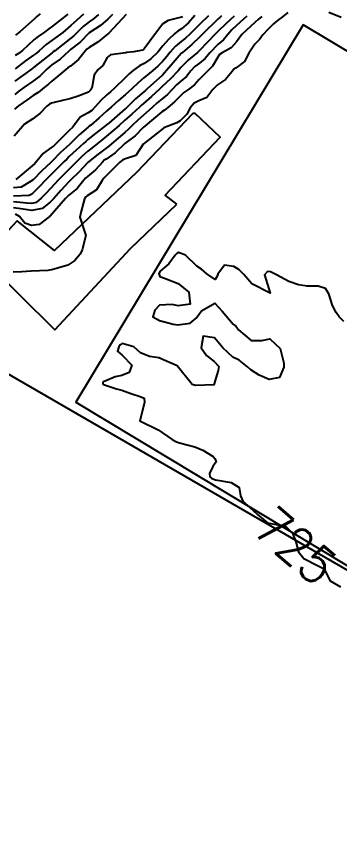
# Model space of a CAD drawing. Header units: metres. Extents: x 307586 to 320046, y 7427249 to 7434250.
# Drawn here: x 313325.1 to 313360.1, y 7432698.6 to 7432788.2 of the extents above; entities that cross this region are included whole.
import ezdxf
from ezdxf.enums import TextEntityAlignment as Align

# ---------------------------------------------------------------- set-up
doc = ezdxf.new("R2010")
doc.units = ezdxf.units.M
doc.header["$MEASUREMENT"] = 0
for name, color, linetype in [('Area Verde e Lazer', 45, 'Continuous'), ('Cotas', 45, 'Continuous'), ('Curvas de Nivel 1m', 11, 'Continuous'), ('Curvas de Nivel 5m', 15, 'Continuous'), ('Edificações', 30, 'Continuous')]:
    doc.layers.add(name, color=color, linetype=linetype)
doc.styles.add('Style-STANDARD', font='STANDARD.shx')

msp = doc.modelspace()

# ---------------------------------------------------------------- linework, layer by layer
at = {"layer": 'Area Verde e Lazer'}
msp.add_lwpolyline([(313356.188, 7432787.294), (313331.531, 7432746.391), (313407.119, 7432700.915), (313432.374, 7432741.818)], close=True, dxfattribs=at)
msp.add_lwpolyline([(313356.188, 7432787.294), (313331.531, 7432746.391), (313407.119, 7432700.915), (313432.374, 7432741.818)], close=True, dxfattribs=at)
at = {"layer": 'Curvas de Nivel 1m', "flags": 128}
for points, elevation in [([(313354.528, 7432788.657), (313353.976, 7432788.19), (313353.416, 7432787.769), (313352.985, 7432787.398), (313352.371, 7432786.814), (313351.837, 7432786.211), (313351.47, 7432785.712), (313350.963, 7432785.193), (313350.322, 7432784.229), (313349.829, 7432783.347), (313348.929, 7432782.658), (313348.688, 7432782.491), (313348.495, 7432782.254), (313347.781, 7432781.394), (313346.908, 7432780.795), (313346.403, 7432780.277), (313345.741, 7432779.436), (313344.884, 7432779.047), (313344.387, 7432778.798), (313343.95, 7432778.309), (313343.575, 7432777.604), (313342.858, 7432776.876), (313342.496, 7432776.685), (313341.556, 7432776.333), (313341.062, 7432776.127), (313340.849, 7432775.968), (313338.833, 7432774.37), (313338.048, 7432773.144), (313336.808, 7432772.723), (313336.582, 7432772.617), (313336.316, 7432772.397), (313334.788, 7432770.903), (313334.546, 7432770.662), (313334.371, 7432770.424), (313333.778, 7432769.42), (313332.757, 7432768.744), (313332.584, 7432768.613), (313332.476, 7432768.443), (313332.103, 7432767.082), (313331.956, 7432766.448), (313332.579, 7432764.577), (313332.609, 7432764.441), (313332.228, 7432762.906), (313332.004, 7432762.447), (313331.397, 7432761.731), (313330.671, 7432761.24), (313328.912, 7432760.733), (313328.665, 7432760.68), (313328.497, 7432760.659), (313326.664, 7432760.577), (313325.674, 7432760.525), (313324.724, 7432760.477)], 726), ([(313336.993, 7432788.41), (313336.562, 7432787.97), (313335.101, 7432786.418), (313334.972, 7432786.294), (313333.933, 7432785.461), (313332.957, 7432784.832), (313332.731, 7432784.666), (313332.53, 7432784.444), (313331.829, 7432783.562), (313330.929, 7432782.841), (313330.705, 7432782.685), (313330.421, 7432782.468), (313328.91, 7432781.18), (313328.541, 7432780.86), (313328.103, 7432780.498), (313327.419, 7432779.981), (313326.89, 7432779.633), (313326.222, 7432779.181), (313325.315, 7432778.533), (313324.869, 7432778.16)], 734), ([(313333.992, 7432788.43), (313333.451, 7432787.972), (313332.985, 7432787.634), (313332.314, 7432787.112), (313331.64, 7432786.453), (313331.303, 7432786.123), (313330.967, 7432785.842), (313329.226, 7432784.486), (313329.075, 7432784.364), (313328.95, 7432784.266), (313327.95, 7432783.488), (313326.925, 7432782.665), (313326.838, 7432782.598), (313326.718, 7432782.513), (313324.909, 7432781.19)], 736), ([(313332.366, 7432788.446), (313331.629, 7432787.811), (313330.981, 7432787.222), (313330.116, 7432786.473), (313328.964, 7432785.636), (313328.295, 7432785.162), (313327.556, 7432784.504), (313327.239, 7432784.217), (313326.945, 7432783.999), (313326.073, 7432783.386), (313324.923, 7432782.54)], 737), ([(313330.659, 7432788.465), (313328.98, 7432787.174), (313328.609, 7432786.861), (313328.114, 7432786.499), (313327.424, 7432786.05), (313326.965, 7432785.675), (313325.722, 7432784.528), (313325.285, 7432784.198), (313324.945, 7432783.987)], 738), ([(313327.636, 7432788.504), (313327.298, 7432788.199), (313326.987, 7432787.919), (313325.438, 7432786.533), (313324.969, 7432786.179)], 739), ([(313360.336, 7432788.11), (313359.001, 7432788.658)], 726), ([(313350.086, 7432788.234), (313348.983, 7432787.233), (313348.474, 7432786.759), (313348.035, 7432786.259), (313347.54, 7432785.692), (313346.962, 7432785.223), (313346.064, 7432784.283), (313345.571, 7432783.663), (313344.936, 7432783.164), (313344.439, 7432782.796), (313344.012, 7432782.309), (313343.522, 7432781.708), (313342.912, 7432781.19), (313342.447, 7432780.786), (313342.019, 7432780.329), (313341.471, 7432779.758), (313340.887, 7432779.28), (313340.371, 7432778.857), (313339.813, 7432778.356), (313338.864, 7432777.512), (313338.264, 7432776.97), (313337.652, 7432776.382), (313337.246, 7432775.989), (313336.845, 7432775.645), (313335.398, 7432774.412), (313335.096, 7432774.149), (313334.826, 7432773.946), (313333.955, 7432773.29), (313332.902, 7432772.439), (313332.851, 7432772.391), (313332.802, 7432772.344), (313331.871, 7432771.371), (313330.945, 7432770.458), (313330.862, 7432770.379), (313330.78, 7432770.294), (313329.897, 7432769.342), (313329.129, 7432768.484), (313328.749, 7432768.063), (313327.863, 7432767.378), (313326.739, 7432767.161), (313325.553, 7432767.34), (313324.742, 7432767.45)], 728), ([(313348.699, 7432788.253), (313347.817, 7432787.429), (313346.976, 7432786.627), (313346.621, 7432786.275), (313344.955, 7432784.508), (313344.849, 7432784.406), (313344.724, 7432784.302), (313343.755, 7432783.497), (313342.928, 7432782.677), (313342.762, 7432782.485), (313342.62, 7432782.323), (313341.791, 7432781.454), (313340.906, 7432780.61), (313340.61, 7432780.344), (313339.724, 7432779.523), (313338.879, 7432778.785), (313338.659, 7432778.589), (313338.423, 7432778.374), (313337.62, 7432777.628), (313336.859, 7432776.954), (313336.225, 7432776.399), (313334.841, 7432775.22), (313334.403, 7432774.859), (313333.862, 7432774.43), (313333.289, 7432773.973), (313332.82, 7432773.595), (313332.206, 7432773.052), (313331.595, 7432772.452), (313331.203, 7432772.052), (313330.795, 7432771.646), (313329.627, 7432770.477), (313329.218, 7432770.042), (313328.769, 7432769.553), (313328.252, 7432769.003), (313327.775, 7432768.5), (313327.213, 7432768.041), (313326.747, 7432767.935), (313326.209, 7432767.98), (313324.748, 7432768.092)], 729), ([(313345.932, 7432788.286), (313344.984, 7432787.374), (313344.441, 7432786.843), (313343.902, 7432786.311), (313343.428, 7432785.856), (313342.965, 7432785.492), (313342.322, 7432784.964), (313341.773, 7432784.332), (313341.41, 7432783.872), (313340.938, 7432783.331), (313340.44, 7432782.837), (313339.894, 7432782.355), (313338.915, 7432781.544), (313338.276, 7432781.01), (313337.626, 7432780.383), (313337.255, 7432780.029), (313336.893, 7432779.722), (313336.169, 7432779.115), (313335.395, 7432778.412), (313334.868, 7432777.937), (313334.058, 7432777.231), (313333.154, 7432776.437), (313332.988, 7432776.302), (313332.85, 7432776.193), (313331.903, 7432775.389), (313330.965, 7432774.459), (313330.899, 7432774.393), (313330.831, 7432774.332), (313329.848, 7432773.444), (313328.931, 7432772.488), (313328.802, 7432772.366), (313327.817, 7432771.475), (313326.879, 7432770.509), (313326.834, 7432770.458), (313326.781, 7432770.412), (313325.583, 7432769.715), (313324.769, 7432769.63)], 731), ([(313343.099, 7432788.212), (313342.991, 7432788.15), (313341.535, 7432787.787), (313340.984, 7432787.419), (313340.159, 7432786.352), (313338.956, 7432784.718), (313338.777, 7432784.55), (313337.811, 7432784.381), (313337.052, 7432784.288), (313336.951, 7432784.278), (313335.297, 7432784.065), (313334.943, 7432783.757), (313334.45, 7432782.905), (313333.929, 7432782.43), (313333.506, 7432781.845), (313333.256, 7432780.436), (313333.129, 7432780.208), (313332.896, 7432780.001), (313331.789, 7432779.552), (313330.885, 7432779.297), (313330.216, 7432779.137), (313328.878, 7432778.803), (313328.662, 7432778.706), (313328.371, 7432778.495), (313327.656, 7432777.711), (313326.859, 7432777.126), (313325.946, 7432776.524), (313324.84, 7432775.223)], 733), ([(313351.713, 7432788.213), (313351.323, 7432787.884), (313350.986, 7432787.578), (313349.555, 7432786.241), (313348.965, 7432785.45), (313348.401, 7432784.813), (313347.429, 7432784.265), (313347.121, 7432784.098), (313346.946, 7432783.802), (313346.379, 7432782.83), (313345.834, 7432782.286), (313344.914, 7432781.387), (313344.409, 7432780.804), (313343.787, 7432780.311), (313343.255, 7432779.959), (313342.892, 7432779.609), (313342.253, 7432778.956), (313341.505, 7432778.334), (313341.146, 7432778.061), (313340.868, 7432777.855), (313339.035, 7432776.367), (313338.851, 7432776.18), (313337.967, 7432775.254), (313336.833, 7432774.421), (313336.794, 7432774.391), (313335.788, 7432773.436), (313334.808, 7432772.751), (313334.613, 7432772.615), (313334.413, 7432772.424), (313333.643, 7432771.583), (313332.787, 7432770.856), (313332.567, 7432770.66), (313332.381, 7432770.444), (313331.651, 7432769.569), (313330.758, 7432768.818), (313330.571, 7432768.648), (313330.409, 7432768.465), (313328.734, 7432766.553), (313328.697, 7432766.526), (313328.626, 7432766.491), (313327.559, 7432765.667), (313326.723, 7432765.531), (313325.993, 7432765.789), (313325.422, 7432766.53), (313324.97, 7432766.771)], 727), ([(313344.437, 7432788.306), (313343.768, 7432787.529), (313342.979, 7432786.882), (313342.643, 7432786.657), (313342.218, 7432786.328), (313341.57, 7432785.731), (313340.96, 7432785.022), (313340.409, 7432784.348), (313339.676, 7432783.625), (313338.934, 7432783.114), (313338.446, 7432782.859), (313337.778, 7432782.381), (313337.322, 7432781.983), (313336.915, 7432781.593), (313335.702, 7432780.408), (313335.274, 7432780.037), (313334.892, 7432779.721), (313334.22, 7432779.089), (313333.66, 7432778.432), (313333.273, 7432778.031), (313332.866, 7432777.779), (313332.002, 7432777.308), (313331.38, 7432776.455), (313331.144, 7432776.163), (313330.847, 7432775.88), (313329.417, 7432774.481), (313329.118, 7432774.196), (313328.825, 7432773.962), (313327.977, 7432773.337), (313327.274, 7432772.505), (313327.055, 7432772.252), (313326.798, 7432772.019), (313325.007, 7432770.537)], 732)]:
    msp.add_lwpolyline(points, dxfattribs=dict(at, elevation=elevation))
at = {"layer": 'Curvas de Nivel 5m', "flags": 128}
for points, elevation in [([(313335.512, 7432788.412), (313334.988, 7432787.922), (313334.189, 7432787.22), (313332.973, 7432786.44), (313331.978, 7432785.435), (313330.954, 7432784.613), (313330.778, 7432784.463), (313329.834, 7432783.582), (313328.93, 7432782.959), (313328.655, 7432782.764), (313328.366, 7432782.496), (313327.639, 7432781.779), (313326.91, 7432781.229), (313325.895, 7432780.525), (313325.33, 7432780.1), (313324.891, 7432779.752)], 735), ([(313347.34, 7432788.267), (313347.158, 7432788.102), (313346.99, 7432787.943), (313345.273, 7432786.296), (313344.97, 7432785.993), (313344.114, 7432785.156), (313343.095, 7432784.319), (313343.02, 7432784.251), (313342.951, 7432784.186), (313342.089, 7432783.175), (313341.385, 7432782.335), (313341.162, 7432782.096), (313340.918, 7432781.861), (313339.28, 7432780.364), (313339.082, 7432780.186), (313338.898, 7432780.031), (313337.984, 7432779.281), (313337.081, 7432778.388), (313336.976, 7432778.284), (313336.871, 7432778.192), (313335.097, 7432776.658), (313334.853, 7432776.453), (313334.838, 7432776.436), (313334.813, 7432776.42), (313333.706, 7432775.57), (313332.837, 7432774.869), (313332.608, 7432774.669), (313332.361, 7432774.445), (313331.562, 7432773.713), (313330.811, 7432773.01), (313330.531, 7432772.74), (313330.258, 7432772.468), (313328.788, 7432771.001), (313328.527, 7432770.751), (313328.275, 7432770.495), (313327.544, 7432769.729), (313326.759, 7432768.928), (313326.474, 7432768.797), (313324.755, 7432768.709)], 730), ([(313360.603, 7432755.146), (313360.129, 7432755.628), (313359.781, 7432756.112), (313359.378, 7432756.876), (313359.009, 7432758.124), (313358.642, 7432758.712), (313357.83, 7432758.954), (313356.645, 7432758.949), (313355.709, 7432759.102), (313354.652, 7432759.485), (313353.316, 7432760.193), (313352.666, 7432760.532), (313352.316, 7432760.554), (313351.993, 7432760.207), (313352.633, 7432758.2), (313350.648, 7432759.198), (313349.779, 7432760.233), (313349.212, 7432760.785), (313348.671, 7432761.082), (313347.681, 7432761.252), (313346.953, 7432760.267), (313346.884, 7432760.044), (313346.654, 7432759.689), (313345.763, 7432760.284), (313345.169, 7432760.794), (313344.671, 7432761.149), (313343.42, 7432762.313), (313342.688, 7432762.627), (313342.487, 7432762.52), (313342.326, 7432762.324), (313341.605, 7432761.4), (313340.665, 7432760.596), (313340.518, 7432760.342), (313340.658, 7432760.011), (313341.155, 7432759.835), (313342.647, 7432759.236), (313343.792, 7432758.308), (313343.929, 7432756.997), (313342.618, 7432756.817), (313341.99, 7432756.956), (313340.618, 7432756.891), (313340.1, 7432756.348), (313339.883, 7432755.628), (313340.602, 7432755.223), (313342.076, 7432754.847), (313342.597, 7432754.754), (313343.95, 7432754.956), (313344.605, 7432755.502), (313345.155, 7432756.292), (313346.621, 7432757.104), (313347.401, 7432756.262), (313348.599, 7432754.838), (313348.924, 7432754.573), (313349.194, 7432754.241), (313350.576, 7432753.082), (313351.723, 7432753.061), (313352.579, 7432753.26), (313353.698, 7432752.189), (313354.122, 7432750.61), (313354.11, 7432750.184), (313353.651, 7432749.064), (313352.523, 7432748.851), (313351.424, 7432749.316), (313350.538, 7432749.889), (313350.171, 7432750.226), (313349.252, 7432750.941), (313348.553, 7432751.246), (313347.487, 7432752.261), (313346.579, 7432753.367), (313345.331, 7432753.54), (313345.142, 7432752.291), (313345.716, 7432751.444), (313346.548, 7432750.81), (313347.042, 7432750.265), (313346.976, 7432749.826), (313346.513, 7432748.27), (313344.512, 7432748.175), (313344.153, 7432748.304), (313342.543, 7432750.32), (313340.551, 7432751.196), (313339.52, 7432751.323), (313338.557, 7432751.741), (313337.805, 7432752.378), (313336.568, 7432752.74), (313336.351, 7432752.609), (313336.191, 7432752.396), (313336.062, 7432751.901), (313336.554, 7432751.494), (313337.599, 7432750.379), (313337.3, 7432749.613), (313336.526, 7432749.274), (313335.801, 7432749.123), (313334.515, 7432748.586), (313334.452, 7432748.483), (313334.441, 7432748.421), (313334.512, 7432748.313), (313335.941, 7432747.833), (313336.506, 7432747.678), (313337.596, 7432747.285), (313338.499, 7432747.001), (313338.938, 7432746.804), (313338.994, 7432746.362), (313338.473, 7432744.37), (313340.458, 7432743.372), (313341.979, 7432742.325), (313342.44, 7432742.072), (313342.771, 7432741.986), (313344.435, 7432741.544), (313345.314, 7432741.169), (313346.425, 7432740.471), (313346.623, 7432740.268), (313346.759, 7432739.926), (313346.41, 7432739.41), (313346.022, 7432738.652), (313346.081, 7432738.275), (313346.254, 7432738.134), (313346.391, 7432738.066), (313346.705, 7432737.951), (313348.387, 7432737.671), (313349.263, 7432737.118), (313349.405, 7432736.235), (313349.691, 7432735.555), (313350.361, 7432735.005), (313351.244, 7432734.211), (313352.339, 7432733.305), (313353.447, 7432733.078), (313354.334, 7432732.902), (313355.054, 7432732.169), (313355.391, 7432731.241), (313355.716, 7432730.159), (313356.292, 7432729.41), (313357.757, 7432728.659), (313358.277, 7432728.403), (313358.551, 7432728.126), (313359.146, 7432727.001), (313360.255, 7432726.347)], 725)]:
    msp.add_lwpolyline(points, dxfattribs=dict(at, elevation=elevation))
at = {"layer": 'Edificações'}
for points in [[(313342.475, 7432767.838), (313341.228, 7432768.821), (313347.177, 7432775.109), (313344.466, 7432777.675), (313344.243, 7432777.697), (313338.112, 7432771.308)], [(313338.112, 7432771.308), (313329.208, 7432762.82), (313325.171, 7432766.062)], [(313337.453, 7432763.04), (313342.475, 7432767.838)], [(313321.345, 7432761.988), (313329.237, 7432754.244), (313337.453, 7432763.04)]]:
    msp.add_lwpolyline(points, dxfattribs=at)
for points in [[(313325.171, 7432766.062), (313321.345, 7432761.988)], [(313410.841, 7432658.186), (313428.484, 7432686.099), (313371.81, 7432721.922), (313315.763, 7432754.256), (313307.62, 7432740.722), (313300.829, 7432720.367), (313299.903, 7432717.592), (313293.627, 7432717.694), (313293.461, 7432707.523), (313298.666, 7432707.438), (313300.199, 7432707.413), (313301.755, 7432696.263), (313296.683, 7432695.555), (313297.794, 7432687.594), (313301.581, 7432688.122), (313302.208, 7432683.626), (313301.755, 7432676.833), (313301.68, 7432675.707), (313293.627, 7432676.73), (313297.434, 7432655.861), (313392.849, 7432672.578), (313410.841, 7432658.186)]]:
    msp.add_lwpolyline(points, close=True, dxfattribs=at)

# ---------------------------------------------------------------- texts
at = {"layer": 'Cotas', "style": 'Style-STANDARD'}
msp.add_text('725', height=4, rotation=319.36337, dxfattribs=at).set_placement((313355.38, 7432730.789, 725), align=Align.MIDDLE_CENTER)

doc.saveas('drawing.dxf')
